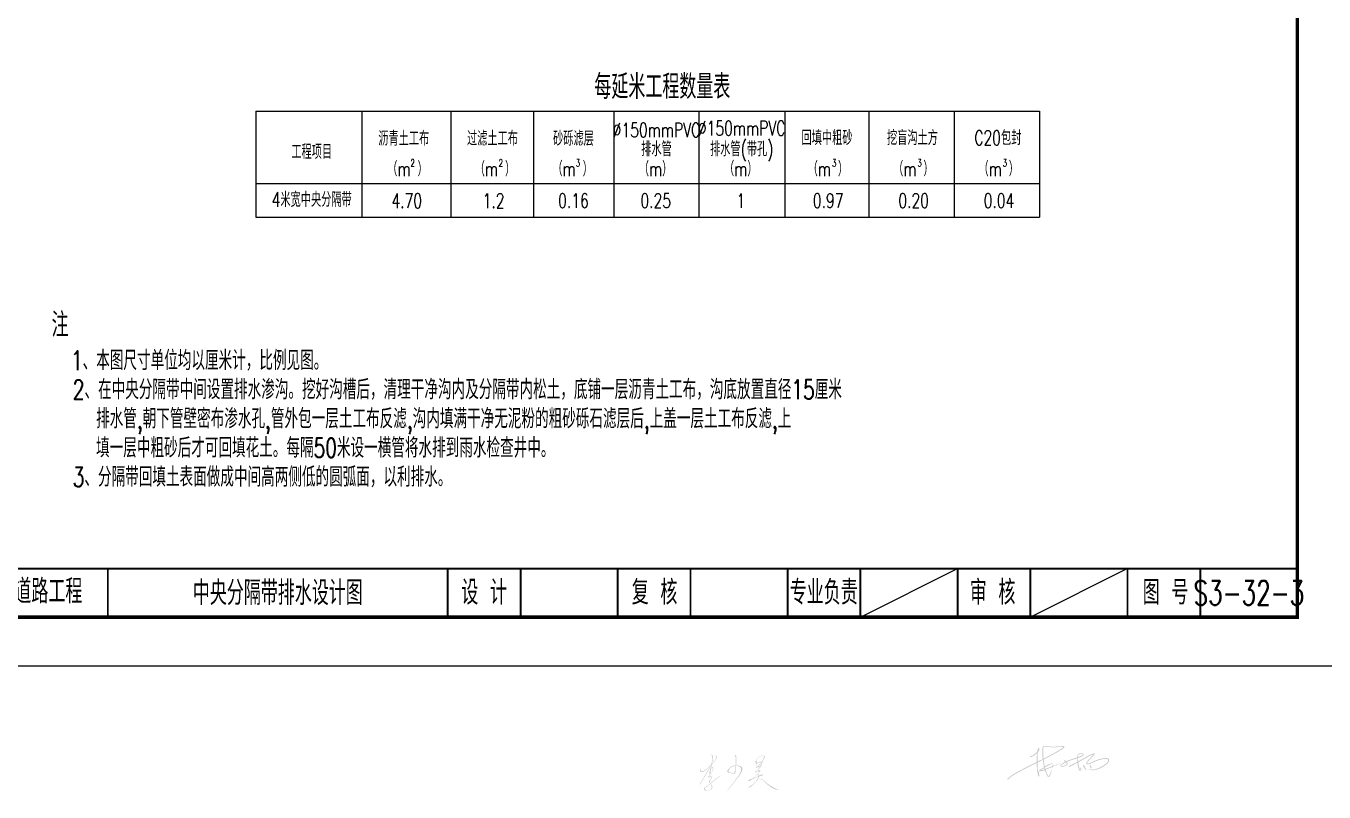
# Model space of a CAD drawing. Extents: x 112 to 952, y -1313 to -990.
# Drawn here: x 259.9 to 527.3, y -1312.8 to -1155.1 of the extents above; entities that cross this region are included whole.
import ezdxf
from ezdxf.enums import TextEntityAlignment as Align

# ---------------------------------------------------------------- set-up
doc = ezdxf.new("R2010")
doc.units = 0
doc.header["$LTSCALE"] = 5
doc.layers.get('0').update_dxf_attribs({"linetype": 'CONTINUOUS'})
for name, color, linetype in [('图框', 7, 'CONTINUOUS'), ('文字', 7, 'CONTINUOUS'), ('电子签名', 7, 'CONTINUOUS'), ('表格', 7, 'CONTINUOUS')]:
    doc.layers.add(name, color=color, linetype=linetype)
doc.styles.get("Standard").update_dxf_attribs({"font": 'simplex1.shx', "width": 0.7, "bigfont": 'hztxt.shx'})

# ---------------------------------------------------------------- blocks, each defined once
blk = doc.blocks.new('series')
at = {"width": 0.75}
for tag, height, p in [('页码', 4, (-35, -19)), ('图名', 5, (-220, -282)), ('图号', 5, (-20, -282))]:
    blk.add_attdef(tag, text='', height=height, dxfattribs=at).set_placement(p, align=Align.MIDDLE_CENTER)

msp = doc.modelspace()

# ---------------------------------------------------------------- hatches: boundary and pattern name
at = {"layer": '电子签名'}
h = msp.add_hatch(color=256, dxfattribs=at)
h.paths.add_polyline_path([(469.41513, -1306.54271), (469.39765, -1306.35064), (469.38189, -1306.27112), (469.3627, -1306.21095), (469.10929, -1306.35064), (468.69859, -1306.5689), (468.30536, -1306.75224), (468.27041, -1306.78716), (468.27586, -1307.22597), (468.28452, -1307.60656), (468.29913, -1307.93808), (468.33958, -1308.36265), (468.37826, -1308.60312), (468.42554, -1308.84358), (468.44703, -1308.86076), (468.43834, -1308.66787), (468.45807, -1308.58772), (468.48569, -1308.5575), (468.53172, -1308.62846), (468.5702, -1308.91698), (468.58643, -1309.0629), (468.60205, -1309.19779), (468.61888, -1309.35474), (468.61888, -1309.51147), (468.61888, -1309.59253), (468.5702, -1309.63037), (468.44037, -1309.58173), (468.38628, -1309.45742), (468.34841, -1309.27908), (468.29432, -1309.04669), (468.224, -1308.72782), (468.17136, -1308.35538), (468.13388, -1307.95014), (468.12035, -1307.59287), (468.105, -1307.13209), (468.105, -1306.91051), (468.105, -1306.84565), (467.61906, -1307.08517), (466.42853, -1307.67991), (465.90937, -1307.94535), (465.36541, -1308.22437), (464.63821, -1308.60553), (464.1962, -1308.85232), (463.88158, -1309.02154), (463.5418, -1309.2204), (462.99839, -1309.59665), (462.64944, -1309.87305), (462.40434, -1310.10432), (462.22732, -1310.24717), (462.14562, -1310.26077), (462.08435, -1310.21316), (462.03669, -1310.14514), (462.13201, -1310.05671), (462.33626, -1309.90026), (462.73114, -1309.55335), (463.20772, -1309.21325), (463.65707, -1308.92076), (464.08104, -1308.68501), (464.67901, -1308.3824), (465.69454, -1307.85055), (466.60762, -1307.4002), (467.26803, -1307.0737), (467.78546, -1306.79482), (468.10184, -1306.64472), (468.11593, -1306.03703), (468.11781, -1305.48076), (468.13277, -1305.1394), (468.1454, -1304.9023), (468.15032, -1304.79415), (468.09192, -1304.86732), (467.90129, -1305.05778), (467.69089, -1305.22259), (467.33479, -1305.43296), (467.10874, -1305.52886), (466.95082, -1305.58765), (466.78451, -1305.60675), (466.71466, -1305.59683), (466.68941, -1305.54072), (466.68941, -1305.48631), (466.72884, -1305.43452), (466.88882, -1305.41247), (467.17015, -1305.30776), (467.47906, -1305.11486), (467.69971, -1304.9385), (467.98656, -1304.70703), (468.16308, -1304.54169), (468.20318, -1304.50193), (468.21824, -1304.38187), (468.2403, -1304.22204), (468.31202, -1303.97955), (468.38373, -1303.85279), (468.42234, -1303.79768), (468.50509, -1303.77563), (468.58231, -1303.8087), (468.64851, -1303.86381), (468.67057, -1303.91341), (468.67057, -1304.05671), (468.62221, -1304.19444), (468.50987, -1304.40081), (468.39476, -1304.60783), (468.32681, -1304.70761), (468.29873, -1305.24827), (468.2785, -1306.34116), (468.2736, -1306.55358), (469.30809, -1306.06803), (469.30114, -1305.9293), (469.27416, -1305.45987), (469.24572, -1304.77611), (469.24572, -1304.38766), (469.25961, -1304.04084), (469.30127, -1303.69401), (469.35681, -1303.51366), (469.41235, -1303.40268), (469.60675, -1303.33332), (469.82892, -1303.32638), (470.01638, -1303.34025), (470.19689, -1303.368), (470.42174, -1303.39049), (470.67672, -1303.4288), (470.90506, -1303.45817), (471.14258, -1303.48054), (471.41821, -1303.49004), (471.82152, -1303.47898), (472.25899, -1303.46576), (472.76096, -1303.42056), (473.2943, -1303.38167), (473.50258, -1303.38167), (473.64838, -1303.38167), (473.7317, -1303.41635), (473.7803, -1303.48571), (473.81501, -1303.57589), (473.7803, -1303.72155), (473.65532, -1303.80479), (473.2457, -1304.08919), (472.64861, -1304.44989), (472.13472, -1304.76743), (471.37699, -1305.17312), (470.62716, -1305.58237), (469.97453, -1305.92226), (469.54408, -1306.14423), (469.59967, -1306.65148), (469.64133, -1306.92894), (469.74025, -1307.48592), (469.76559, -1307.61087), (469.87044, -1307.54629), (470.0579, -1307.42837), (470.34255, -1307.23415), (470.5925, -1307.10236), (470.8355, -1306.99831), (471.09842, -1306.94101), (471.24696, -1306.94101), (471.37579, -1307.00613), (471.41869, -1307.15091), (471.41027, -1307.42702), (471.87692, -1307.29658), (472.33515, -1307.12317), (472.6684, -1307.01912), (472.95306, -1306.94975), (472.98083, -1306.94975), (472.96695, -1306.99137), (472.8628, -1307.03993), (472.61286, -1307.10929), (472.21712, -1307.2619), (471.90469, -1307.39369), (471.53672, -1307.55323), (471.39787, -1307.60178), (471.37464, -1307.61257), (471.34629, -1307.79114), (471.27639, -1307.90464), (471.2327, -1307.86099), (471.2327, -1307.73876), (471.23853, -1307.70161), (470.82517, -1307.87627), (470.43751, -1308.04432), (470.00933, -1308.2102), (469.94548, -1308.25078), (470.00215, -1308.46604), (470.07924, -1308.65545), (470.20158, -1308.97847), (470.25401, -1309.12688), (470.39382, -1309.3626), (470.4812, -1309.53721), (470.53007, -1309.59309), (470.5973, -1309.58817), (470.63979, -1309.51339), (470.75712, -1309.25872), (470.91812, -1308.92609), (470.98802, -1308.71656), (471.05793, -1308.43719), (471.07541, -1308.34115), (471.12332, -1308.28581), (471.14736, -1308.35987), (471.14531, -1308.52449), (471.08415, -1308.83005), (471.03172, -1309.03085), (470.97304, -1309.20162), (470.90894, -1309.35973), (470.84082, -1309.49784), (470.7065, -1309.7066), (470.60354, -1309.7642), (470.43751, -1309.71182), (470.31517, -1309.57213), (470.1841, -1309.31895), (470.06176, -1309.04831), (469.93943, -1308.76894), (469.81654, -1308.50222), (469.77393, -1308.33564), (469.70401, -1308.35133), (469.53981, -1308.41161), (469.29279, -1308.47211), (469.04717, -1308.53144), (468.77723, -1308.56814), (468.5455, -1308.55592), (468.52099, -1308.50954), (468.60246, -1308.38481), (468.8384, -1308.20147), (469.00443, -1308.07924), (469.23162, -1307.95702), (469.45008, -1307.8348), (469.56368, -1307.76495), (469.58855, -1307.72801), (469.53286, -1307.32039), (469.49377, -1307.07526), (469.45882, -1306.83954)])
h.paths.add_polyline_path([(469.50398, -1305.92763), (469.48083, -1305.64979), (469.45521, -1305.30344), (469.44423, -1304.90597), (469.42794, -1304.37221), (469.44087, -1304.03659), (469.46932, -1303.77221), (469.49775, -1303.6328), (469.51325, -1303.56051), (469.57527, -1303.5192), (469.66054, -1303.4908), (469.79491, -1303.46757), (470.0068, -1303.48564), (470.24971, -1303.50629), (470.4616, -1303.52953), (470.81561, -1303.576), (471.15489, -1303.61196), (471.49599, -1303.62745), (472.10285, -1303.60684), (472.43958, -1303.58921), (472.82291, -1303.56563), (473.22174, -1303.54048), (473.50751, -1303.53695), (473.56178, -1303.55244), (473.59279, -1303.586), (473.48167, -1303.68927), (473.10421, -1303.94297), (472.64425, -1304.23212), (472.08459, -1304.57603), (471.33825, -1304.99514), (470.5401, -1305.42438), (470.06895, -1305.68269), (469.66067, -1305.87373), (469.53664, -1305.93828)], flags=16)
h.paths.add_polyline_path([(470.47711, -1307.37984), (470.72878, -1307.22067), (470.9435, -1307.13071), (471.08896, -1307.07996), (471.17208, -1307.04997), (471.28291, -1307.08919), (471.31061, -1307.18146), (471.32216, -1307.2645), (471.29214, -1307.48826), (471.25982, -1307.51825), (471.02662, -1307.61052), (470.60179, -1307.79506), (470.30163, -1307.91501), (469.95992, -1308.0488), (469.88358, -1308.07168), (469.8601, -1307.97784), (469.83062, -1307.82735), (469.82832, -1307.79967), (469.82832, -1307.78352), (470.08922, -1307.62897), (470.27393, -1307.50902)], flags=16)
h.paths.add_polyline_path([(469.6358, -1307.90712), (469.65464, -1307.92594), (469.67818, -1308.0318), (469.70408, -1308.15177), (469.49453, -1308.22234), (469.16961, -1308.30702), (469.01186, -1308.3376), (468.92709, -1308.34701), (468.97183, -1308.30467), (469.04953, -1308.24351), (469.22847, -1308.14236), (469.46392, -1308.00827)], flags=16)
h.paths.add_polyline_path([(474.56752, -1306.52782), (474.98041, -1306.365), (475.44901, -1306.20443), (475.86422, -1306.07514), (476.24341, -1305.95048), (476.44214, -1305.88318), (476.45042, -1306.26875), (476.45824, -1306.53005), (476.45819, -1306.58537), (476.43907, -1306.61909), (475.82694, -1306.93304), (475.33283, -1307.18599), (475.12048, -1307.29615), (474.8918, -1307.41038), (474.72438, -1307.4675), (474.71213, -1307.54502), (474.74888, -1307.63069), (474.81013, -1307.67149), (474.98981, -1307.61029), (475.73506, -1307.20296), (476.15183, -1306.97981), (476.42821, -1306.839), (476.48316, -1306.83449), (476.51977, -1307.20018), (476.56987, -1307.46986), (476.63553, -1307.79488), (476.73762, -1308.10903), (476.82338, -1308.30894), (476.93772, -1308.45173), (477.04389, -1308.48437), (477.11331, -1308.45581), (477.1909, -1308.36605), (477.23582, -1308.2355), (477.25623, -1308.12126), (477.25623, -1307.94991), (477.25623, -1307.81936), (477.2399, -1307.76632), (477.22356, -1307.71328), (477.18681, -1307.7296), (477.1664, -1307.75408), (477.13781, -1307.8316), (477.11137, -1307.93741), (477.08391, -1308.08304), (477.0669, -1308.22116), (477.05583, -1308.26448), (477.0398, -1308.25998), (476.99489, -1308.1947), (476.92955, -1308.03967), (476.87183, -1307.87814), (476.79951, -1307.58367), (476.71982, -1307.17218), (476.6845, -1306.76511), (476.73063, -1306.69561), (477.12441, -1306.45748), (478.15043, -1305.87637), (479.24831, -1305.26249), (479.69478, -1305.09143), (479.79511, -1305.05992), (479.55868, -1305.3064), (479.29142, -1305.60936), (478.95235, -1305.96971), (478.67981, -1306.26662), (478.55646, -1306.43094), (478.41034, -1306.64093), (478.34209, -1306.73943), (478.32945, -1306.81267), (478.31681, -1306.87328), (478.31681, -1306.93895), (478.32187, -1306.98693), (478.34967, -1307.02987), (478.37748, -1307.0728), (478.44321, -1307.09553), (478.52567, -1307.1101), (478.62242, -1307.11208), (478.75734, -1307.10221), (478.91219, -1307.07998), (479.01331, -1307.0552), (479.11815, -1307.01724), (479.41245, -1306.89598), (479.76635, -1306.7394), (480.01914, -1306.62322), (480.28962, -1306.49694), (480.65192, -1306.3579), (481.0311, -1306.21899), (481.20805, -1306.17858), (481.59828, -1306.08743), (481.79799, -1306.05712), (482.15426, -1306.02547), (482.44313, -1306.03165), (482.66185, -1306.07288), (482.76388, -1306.12165), (482.81056, -1306.18958), (482.80751, -1306.30213), (482.78417, -1306.42684), (482.71814, -1306.55466), (482.58136, -1306.74531), (482.39683, -1306.93473), (482.12129, -1307.14183), (481.89125, -1307.31104), (481.58, -1307.52144), (481.25896, -1307.6957), (480.88605, -1307.87911), (480.41292, -1308.05284), (480.09837, -1308.14505), (479.88723, -1308.18212), (479.65017, -1308.20913), (479.38482, -1308.20802), (479.15935, -1308.17808), (478.92481, -1308.11748), (478.82371, -1308.08516), (478.77519, -1308.09728), (478.80883, -1308.14025), (478.89178, -1308.1929), (479.09869, -1308.271), (479.34132, -1308.32756), (479.53447, -1308.33548), (479.81987, -1308.33875), (480.13017, -1308.29281), (480.56254, -1308.18212), (480.87796, -1308.07708), (481.27829, -1307.90335), (481.76425, -1307.64389), (482.08371, -1307.43381), (482.41984, -1307.17496), (482.61282, -1307.00018), (482.83609, -1306.74633), (482.97904, -1306.47908), (483.00968, -1306.22716), (482.99179, -1306.08934), (482.93304, -1306.00512), (482.82064, -1305.92727), (482.58942, -1305.86069), (482.28219, -1305.84818), (481.77929, -1305.88003), (481.242, -1305.99035), (480.86593, -1306.08327), (480.40898, -1306.26104), (480.11378, -1306.38628), (479.82667, -1306.52364), (479.57191, -1306.63272), (479.29262, -1306.75214), (478.9864, -1306.88239), (478.83632, -1306.92329), (478.69837, -1306.94449), (478.59332, -1306.94785), (478.48818, -1306.93169), (478.47451, -1306.89505), (478.49788, -1306.78217), (478.62274, -1306.61585), (478.81701, -1306.3825), (479.15971, -1306.00521), (479.51548, -1305.64211), (479.77832, -1305.36334), (480.00073, -1305.08457), (480.00478, -1304.89873), (479.98456, -1304.86237), (479.77832, -1304.88257), (479.39753, -1305.02005), (479.0619, -1305.17761), (478.55174, -1305.44457), (478.17163, -1305.65061), (477.68263, -1305.92608), (477.22688, -1306.17041), (476.89325, -1306.36158), (476.64885, -1306.49322), (476.6301, -1306.26418), (476.62015, -1305.99392), (476.61909, -1305.90393), (476.62275, -1305.81277), (476.82327, -1305.73704), (477.15583, -1305.60264), (477.44718, -1305.46422), (477.66555, -1305.32686), (477.76122, -1305.2487), (477.7909, -1305.14506), (477.75855, -1305.01981), (477.6979, -1304.95113), (477.54019, -1304.87841), (477.39057, -1304.85417), (477.13985, -1304.82993), (476.93362, -1304.84609), (476.77995, -1304.90265), (476.67287, -1304.9868), (476.53742, -1305.18611), (476.47667, -1305.3107), (476.44432, -1305.46422), (476.44432, -1305.61371), (476.44432, -1305.67835), (476.20054, -1305.76353), (476.01048, -1305.82817), (475.85277, -1305.88069), (475.58559, -1305.96737), (475.23811, -1306.0827), (474.94161, -1306.18053), (474.64262, -1306.29273), (474.42401, -1306.38658), (474.24203, -1306.46738), (474.18946, -1306.49566), (474.04081, -1306.36315), (473.91449, -1306.2775), (473.79722, -1306.24517), (473.70017, -1306.25326), (473.67995, -1306.28558), (473.67995, -1306.32194), (473.69619, -1306.35323), (473.7917, -1306.44026), (473.89257, -1306.51431), (473.96597, -1306.58255), (473.66079, -1306.76877), (473.21508, -1307.07373), (473.02951, -1307.24265), (472.95116, -1307.358), (472.95941, -1307.44452), (473.01714, -1307.53516), (473.14085, -1307.5846), (473.31817, -1307.61756), (473.53483, -1307.60657), (473.7966, -1307.56797), (474.06869, -1307.45276), (474.25013, -1307.31268), (474.37384, -1307.20557), (474.45631, -1307.07373), (474.46869, -1306.92953), (474.43157, -1306.76885), (474.39033, -1306.71529), (474.3491, -1306.66173), (474.32848, -1306.63702)])
h.paths.add_polyline_path([(474.1585, -1306.74636), (474.19177, -1306.76682), (474.25436, -1306.83321), (474.27623, -1306.96626), (474.24551, -1307.0711), (474.16362, -1307.18105), (473.9384, -1307.32424), (473.74798, -1307.42101), (473.5417, -1307.4572), (473.37535, -1307.46487), (473.23459, -1307.46231), (473.15269, -1307.43163), (473.13989, -1307.37282), (473.16548, -1307.31401), (473.26274, -1307.23474), (473.39326, -1307.13502), (473.63128, -1306.98672), (473.81043, -1306.88955), (474.07225, -1306.75959)], flags=16)
h.paths.add_polyline_path([(476.61342, -1305.61657), (476.61117, -1305.58185), (476.61946, -1305.40528), (476.67654, -1305.25059), (476.72455, -1305.14886), (476.76215, -1305.0934), (476.85526, -1305.03437), (476.89107, -1305.01111), (477.03245, -1304.97818), (477.15929, -1304.96957), (477.30649, -1304.97712), (477.42646, -1304.98964), (477.51957, -1305.01827), (477.57507, -1305.08088), (477.59835, -1305.13097), (477.5697, -1305.17569), (477.50524, -1305.224), (477.3861, -1305.29093), (477.1704, -1305.385), (477.00746, -1305.45656), (476.82482, -1305.53885)], flags=16)
h.paths.add_polyline_path([(478.15402, -1307.91889), (478.02544, -1307.73436), (477.94594, -1307.61056), (477.88282, -1307.49611), (477.92724, -1307.53115), (478.00907, -1307.58253), (478.08623, -1307.63391), (478.11152, -1307.61553), (478.10941, -1307.59377), (478.08846, -1307.56564), (478.00429, -1307.49557), (477.857, -1307.35542), (477.77517, -1307.31338), (477.68633, -1307.32272), (477.64659, -1307.36476), (477.64191, -1307.43717), (477.68633, -1307.54696), (477.75881, -1307.69645), (477.89441, -1307.87631), (478.02533, -1308.07018), (478.15402, -1308.25058), (478.20312, -1308.26459), (478.28962, -1308.25992), (478.3434, -1308.24124), (478.37145, -1308.21321), (478.36678, -1308.13145), (478.31067, -1308.10576), (478.28729, -1308.11276), (478.24287, -1308.05437)], flags=17)
h.paths.add_polyline_path([(479.3135, -1307.62324), (479.28599, -1307.56597), (479.21973, -1307.40819), (479.14843, -1307.2682), (479.09112, -1307.21323), (479.02234, -1307.21781), (478.97878, -1307.243), (478.97648, -1307.3163), (478.99253, -1307.38502), (479.05214, -1307.5339), (479.10487, -1307.68508), (479.14155, -1307.78816), (479.19199, -1307.86832), (479.26307, -1307.9233), (479.32955, -1307.9462), (479.40062, -1307.9462), (479.41209, -1307.90039), (479.38228, -1307.82939), (479.34151, -1307.69667)], flags=17)
h = msp.add_hatch(color=256, dxfattribs=at)
h.paths.add_polyline_path([(398.91352, -1311.03512), (398.86141, -1311.04516), (398.89543, -1310.97851), (399.01618, -1310.83312), (399.04954, -1310.77562), (399.1585, -1310.61302), (399.28287, -1310.40408), (399.89198, -1309.42827), (400.26265, -1308.80022), (400.47054, -1308.42788), (400.60578, -1308.18614), (400.76107, -1307.84386), (400.88299, -1307.49054), (400.93104, -1307.35129), (401.03113, -1307.28613), (400.99586, -1307.46587), (400.92949, -1307.76321), (400.85995, -1308.01645), (400.80184, -1308.2614), (400.71909, -1308.62188), (400.68025, -1308.9841), (400.70143, -1309.1492), (400.80813, -1309.22187), (400.90839, -1309.04529), (400.92359, -1308.70738), (400.94168, -1308.49616), (400.966, -1308.34446), (400.98949, -1308.21061), (401.04194, -1308.08709), (401.13578, -1307.94533), (401.24696, -1307.86506), (401.34584, -1307.85822), (401.4007, -1307.92588), (401.39135, -1308.07067), (401.31016, -1308.34856), (401.12834, -1308.80822), (400.89416, -1309.1992), (400.65127, -1309.45722), (400.41202, -1309.66901), (400.39459, -1309.7733), (400.45746, -1309.8337), (400.54515, -1309.83005), (400.66816, -1309.79597), (400.82162, -1309.73269), (400.90054, -1309.72622), (400.95092, -1309.73649), (401.00037, -1309.76556), (401.03755, -1309.80801), (401.04733, -1309.86128), (401.03462, -1309.92958), (401.00476, -1309.99659), (400.95618, -1310.08154), (400.70301, -1310.4321), (400.64569, -1310.53901), (400.62468, -1310.63256), (400.63996, -1310.7452), (400.68596, -1310.82983), (400.75857, -1310.92529), (400.8776, -1311.03166), (400.88219, -1311.05775), (400.73651, -1311.18385), (400.47803, -1311.40375), (400.21483, -1311.58314), (400.01018, -1311.72262), (399.84612, -1311.81501), (399.73934, -1311.88144), (399.66225, -1311.96315), (399.61949, -1312.03259), (399.59234, -1312.10493), (399.59298, -1312.16836), (399.59817, -1312.2113), (399.60632, -1312.26238), (399.61891, -1312.3068), (399.63743, -1312.35196), (399.6604, -1312.3875), (399.70239, -1312.42912), (399.74423, -1312.45742), (399.79025, -1312.48553), (399.84094, -1312.50499), (399.89077, -1312.52317), (399.93167, -1312.53637), (399.97907, -1312.55454), (400.02046, -1312.56735), (400.07059, -1312.57958), (400.11489, -1312.58657), (400.16677, -1312.59065), (400.21748, -1312.5924), (400.28292, -1312.59298), (400.3587, -1312.5924), (400.41582, -1312.59123), (400.4572, -1312.58832), (400.52209, -1312.58133), (400.57659, -1312.56308), (400.61984, -1312.5489), (400.6594, -1312.53113), (400.69288, -1312.51318), (400.74664, -1312.48418), (400.82125, -1312.44114), (400.93018, -1312.38605), (401.01011, -1312.33148), (401.08647, -1312.27496), (401.15882, -1312.2214), (401.21439, -1312.16653), (401.25502, -1312.10499), (401.29081, -1312.03919), (401.30364, -1311.97144), (401.30962, -1311.89088), (401.30791, -1311.7985), (401.29415, -1311.70435), (401.273, -1311.61587), (401.23985, -1311.50326), (401.20548, -1311.41874), (401.17773, -1311.34479), (401.1394, -1311.26555), (401.08762, -1311.17086), (401.05061, -1311.10747), (401.0255, -1311.05729), (401.01228, -1311.04012), (401.10216, -1310.95692), (401.22375, -1310.86051), (401.37706, -1310.74562), (401.53611, -1310.60795), (401.65109, -1310.50758), (401.78062, -1310.3874), (402.02816, -1310.19544), (402.33321, -1309.96979), (402.74937, -1309.68892), (402.93263, -1309.56042), (403.08546, -1309.45262), (403.33718, -1309.28494), (402.91703, -1309.4943), (402.83895, -1309.54238), (402.68208, -1309.62889), (402.47904, -1309.75258), (402.22398, -1309.91828), (401.99719, -1310.088), (401.74457, -1310.28005), (401.48331, -1310.51285), (401.25945, -1310.70309), (401.05375, -1310.89605), (400.96065, -1310.99073), (400.88085, -1310.89937), (400.84428, -1310.83624), (400.79939, -1310.73989), (400.78651, -1310.65623), (400.80541, -1310.56193), (400.83596, -1310.4741), (400.91591, -1310.34252), (400.99904, -1310.20298), (401.05889, -1310.09999), (401.12221, -1309.97817), (401.16045, -1309.8868), (401.18943, -1309.8228), (401.19276, -1309.75871), (401.1824, -1309.70133), (401.15557, -1309.65326), (401.11226, -1309.6357), (401.07069, -1309.63013), (400.97915, -1309.62411), (400.92989, -1309.61591), (400.88474, -1309.61427), (400.85355, -1309.61755), (400.81168, -1309.62247), (400.75996, -1309.63396), (400.69593, -1309.65447), (400.64175, -1309.67825), (400.60781, -1309.67986), (400.59468, -1309.67166), (400.60124, -1309.65033), (400.66938, -1309.58553), (400.78698, -1309.45888), (400.88458, -1309.33328), (400.93284, -1309.25989), (401.00481, -1309.13211), (401.06649, -1309.01355), (401.36108, -1308.41476), (401.43513, -1308.25921), (401.48903, -1308.11058), (401.51344, -1307.9874), (401.51344, -1307.91508), (401.51249, -1307.86427), (401.5051, -1307.80106), (401.47278, -1307.75405), (401.44262, -1307.72971), (401.40836, -1307.71464), (401.37069, -1307.71232), (401.3208, -1307.7158), (401.2802, -1307.72391), (401.24204, -1307.73748), (401.19489, -1307.76501), (401.14913, -1307.80489), (401.1173, -1307.84001), (401.0808, -1307.88979), (401.05143, -1307.93622), (401.02497, -1307.98822), (401.05957, -1307.77116), (401.08979, -1307.61481), (401.14145, -1307.40058), (401.20049, -1307.22728), (401.2801, -1307.05602), (401.41897, -1306.88318), (401.57646, -1306.69412), (401.91915, -1306.25769), (402.05664, -1306.06328), (402.14505, -1305.90676), (402.18427, -1305.7792), (402.20249, -1305.65663), (402.20249, -1305.56402), (402.18564, -1305.46159), (402.13369, -1305.36477), (402.04381, -1305.30444), (401.92973, -1305.26131), (401.84153, -1305.23798), (401.81299, -1305.23798), (401.88044, -1305.28464), (401.98421, -1305.38314), (402.0309, -1305.44276), (402.05425, -1305.50238), (402.06722, -1305.55682), (402.0776, -1305.62421), (402.07241, -1305.68384), (402.07241, -1305.75642), (402.05425, -1305.84196), (402.0309, -1305.90676), (401.99564, -1305.97046), (401.95104, -1306.04934), (401.89605, -1306.1276), (401.83893, -1306.20746), (401.7142, -1306.36889), (401.63637, -1306.47776), (401.24724, -1306.95213), (401.26281, -1306.75253), (401.36658, -1306.30408), (401.39604, -1306.06745), (401.41542, -1305.88334), (401.42525, -1305.70444), (401.42541, -1305.56257), (401.40646, -1305.44352), (401.36991, -1305.3583), (401.32445, -1305.28826), (401.27059, -1305.23445), (401.19669, -1305.18255), (401.13203, -1305.15976), (401.08776, -1305.14963), (401.0435, -1305.14697), (400.99403, -1305.15192), (400.97054, -1305.17298), (400.99857, -1305.19681), (401.03564, -1305.21866), (401.09676, -1305.24326), (401.14485, -1305.2746), (401.17707, -1305.31), (401.19628, -1305.34328), (401.21037, -1305.37144), (401.23087, -1305.406), (401.2488, -1305.44184), (401.26802, -1305.4764), (401.28317, -1305.51771), (401.29168, -1305.56152), (401.29876, -1305.60952), (401.30133, -1305.6876), (401.27179, -1306.08588), (401.24118, -1306.33591), (401.17571, -1306.67968), (401.16142, -1306.76942), (401.15032, -1306.85469), (401.13629, -1306.93221), (401.11293, -1306.99687), (401.0823, -1307.06589), (401.03662, -1307.13634), (400.99001, -1307.20357), (400.93981, -1307.25803), (400.88961, -1307.26376), (400.76755, -1307.44904), (400.68149, -1307.53072), (400.54247, -1307.67769), (400.36729, -1307.84244), (400.16891, -1308.00977), (399.9463, -1308.19326), (399.76125, -1308.31961), (399.66335, -1308.37367), (399.60851, -1308.39968), (399.54413, -1308.43958), (399.48594, -1308.46538), (399.41782, -1308.49332), (399.37506, -1308.51214), (399.32098, -1308.53309), (399.24952, -1308.55948), (399.18671, -1308.56619), (399.13328, -1308.56365), (399.07603, -1308.55602), (399.01832, -1308.52667), (398.98186, -1308.50643), (398.94526, -1308.46888), (398.92355, -1308.43606), (398.91341, -1308.39628), (398.90852, -1308.35643), (398.90597, -1308.30992), (398.90593, -1308.26618), (398.90699, -1308.23086), (398.90938, -1308.19501), (398.91193, -1308.16578), (398.9185, -1308.13149), (398.92974, -1308.10222), (398.95772, -1308.07298), (398.98189, -1308.05392), (398.97935, -1308.03612), (398.96154, -1308.02341), (398.93864, -1308.02214), (398.86988, -1308.08004), (398.78521, -1308.19239), (398.73907, -1308.37991), (398.74262, -1308.51419), (398.8191, -1308.62721), (398.95067, -1308.69209), (399.10958, -1308.72623), (399.24627, -1308.71941), (399.42074, -1308.65949), (399.66559, -1308.51883), (399.94079, -1308.33586), (400.29092, -1308.03544), (400.77276, -1307.55237), (400.71121, -1307.71037), (400.55199, -1308.03416), (400.32377, -1308.46195), (400.01847, -1308.98794), (399.77354, -1309.40597), (399.47859, -1309.88296), (399.08041, -1310.54719), (398.81996, -1310.9779), (398.71034, -1311.17424), (398.70243, -1311.22888), (398.74699, -1311.25792), (398.84731, -1311.19778), (398.96251, -1311.06193), (399.06864, -1310.95588), (398.97495, -1310.98729), (398.93568, -1311.01531)])
h.paths.add_polyline_path([(410.64506, -1308.17957), (410.82837, -1307.97174), (410.98462, -1307.79016), (411.09095, -1307.64367), (411.08968, -1307.5955), (411.04178, -1307.5867), (410.95881, -1307.61596), (410.84344, -1307.65917), (410.72966, -1307.70755), (410.63115, -1307.75925), (410.45279, -1307.83504), (410.33836, -1307.8414), (410.28706, -1307.79409), (410.28862, -1307.71742), (410.36285, -1307.64325), (410.4344, -1307.60372), (410.52026, -1307.56082), (410.60339, -1307.51882), (410.73024, -1307.42228), (410.84441, -1307.31719), (411.08862, -1307.07035), (411.20527, -1306.94269), (411.25804, -1306.87409), (411.30738, -1306.81005), (411.32156, -1306.76632), (411.31351, -1306.72746), (411.29085, -1306.70388), (411.25031, -1306.68848), (411.1665, -1306.68741), (411.10806, -1306.69292), (411.04418, -1306.71096), (410.9678, -1306.7401), (410.88031, -1306.78034), (410.80532, -1306.81086), (410.70117, -1306.86082), (410.61091, -1306.91216), (410.57341, -1306.93714), (410.55123, -1306.94817), (410.53184, -1306.95747), (410.51021, -1306.96597), (410.49659, -1306.97196), (410.47621, -1306.97322), (410.44607, -1306.95732), (410.42343, -1306.99542), (410.40932, -1307.05897), (410.40932, -1307.13094), (410.40278, -1307.29557), (410.39755, -1307.36699), (410.37314, -1307.37744), (410.347, -1307.36699), (410.33867, -1307.33846), (410.32359, -1307.08265), (410.31961, -1307.00113), (410.30415, -1306.92506), (410.29002, -1306.89099), (410.27472, -1306.85872), (410.24514, -1306.8188), (410.14028, -1306.70637), (410.00623, -1306.55743), (410.00598, -1306.48789), (410.03718, -1306.45698), (410.05622, -1306.44033), (410.08559, -1306.42764), (410.12447, -1306.42764), (410.14431, -1306.44112), (410.15939, -1306.47681), (410.18479, -1306.5228), (410.21098, -1306.568), (410.24351, -1306.60686), (410.27684, -1306.66157), (410.30145, -1306.71787), (410.31176, -1306.75118), (410.31794, -1306.65323), (410.31813, -1306.48747), (410.31813, -1306.38184), (410.33416, -1306.21015), (410.34858, -1306.14934), (410.371, -1306.08212), (410.41432, -1305.99213), (410.43674, -1305.96332), (410.46237, -1305.93291), (410.4976, -1305.8881), (410.53284, -1305.85289), (410.57768, -1305.80969), (410.61772, -1305.76968), (410.63854, -1305.74887), (410.68339, -1305.71206), (410.72183, -1305.67846), (410.80543, -1305.61716), (410.86469, -1305.58675), (411.2637, -1305.4326), (411.44782, -1305.36361), (411.60317, -1305.32336), (411.69523, -1305.30611), (411.83332, -1305.29461), (411.9613, -1305.31209), (412.04552, -1305.35179), (412.11229, -1305.40005), (412.15207, -1305.44122), (412.15349, -1305.48806), (412.13502, -1305.54342), (412.08406, -1305.64032), (412.05012, -1305.71314), (411.99852, -1305.82173), (411.95543, -1305.90626), (411.92032, -1305.98281), (411.8884, -1306.04979), (411.80771, -1306.2182), (411.7302, -1306.38127), (411.66492, -1306.52804), (411.62004, -1306.66665), (411.567, -1306.83379), (411.51396, -1306.98463), (411.46337, -1307.1383), (411.42323, -1307.23283), (411.4089, -1307.30445), (411.39456, -1307.39612), (411.38823, -1307.45961), (411.30896, -1307.4681), (411.2495, -1307.46668), (411.27772, -1307.50267), (411.28543, -1307.53981), (411.2693, -1307.59798), (411.24055, -1307.64844), (411.18619, -1307.72), (411.0953, -1307.82824), (411.03861, -1307.90067), (410.99911, -1307.95112), (410.95298, -1307.99944), (410.91124, -1308.03436), (410.86041, -1308.07951), (410.80929, -1308.12783), (410.7485, -1308.18444), (410.71257, -1308.21757), (410.65676, -1308.27036), (410.55699, -1308.3596), (410.46437, -1308.45068), (410.32019, -1308.58625), (410.28905, -1308.62491), (410.31395, -1308.63849), (410.37139, -1308.62209), (410.4425, -1308.59203), (410.52456, -1308.55376), (410.60388, -1308.50183), (410.68609, -1308.45168), (410.77028, -1308.40516), (410.86064, -1308.36412), (410.94894, -1308.3354), (411.02375, -1308.32234), (411.09357, -1308.33055), (411.15301, -1308.39588), (411.16743, -1308.48009), (411.12644, -1308.55335), (410.9921, -1308.71282), (410.87467, -1308.82434), (410.768, -1308.90087), (410.70766, -1309.04361), (410.47042, -1309.23856), (410.54438, -1309.22605), (410.61986, -1309.22224), (410.70221, -1309.22224), (410.77235, -1309.23672), (410.83715, -1309.30999), (410.86155, -1309.38389), (410.86402, -1309.4574), (410.93786, -1309.41129), (411.08725, -1309.3561), (411.31737, -1309.28246), (411.4744, -1309.24435), (411.60837, -1309.21925), (411.7256, -1309.21576), (411.77779, -1309.26046), (411.72995, -1309.29799), (411.74411, -1309.3885), (411.40724, -1309.45996), (410.85513, -1309.64072), (410.82556, -1309.87834), (410.78652, -1310.01395), (410.74747, -1310.107), (410.69821, -1310.20838), (410.59873, -1310.359), (410.44162, -1310.5666), (410.31676, -1310.70034), (410.14988, -1310.88794), (410.0282, -1311.01995), (409.89079, -1311.14864), (409.74943, -1311.28045), (409.61152, -1311.41418), (409.47189, -1311.54448), (409.37114, -1311.62642), (409.28445, -1311.70193), (409.15535, -1311.78172), (408.95846, -1311.85741), (408.69524, -1311.91692), (408.92471, -1311.71392), (409.10385, -1311.60823), (409.18644, -1311.56625), (409.27633, -1311.51425), (409.38308, -1311.43906), (409.49547, -1311.34532), (409.61348, -1311.25228), (409.76966, -1311.11294), (409.90353, -1310.99032), (410.02066, -1310.88442), (410.13222, -1310.76738), (410.26958, -1310.59693), (410.4929, -1310.29609), (410.61849, -1310.0939), (410.65865, -1309.99144), (410.68698, -1309.86656), (410.69524, -1309.70346), (410.63323, -1309.72768), (410.54253, -1309.76544), (410.42042, -1309.79985), (410.30811, -1309.83588), (410.16141, -1309.89444), (410.01829, -1309.95444), (409.85736, -1310.0342), (409.71003, -1310.11261), (409.5207, -1310.21566), (409.38357, -1310.28233), (409.22605, -1310.37121), (408.99811, -1310.5212), (408.82947, -1310.61379), (408.70154, -1310.57473), (408.68138, -1310.49245), (408.74012, -1310.40658), (408.96109, -1310.27588), (409.19244, -1310.14419), (409.28676, -1310.1027), (410.09169, -1309.50476), (410.61855, -1309.0418), (410.65933, -1308.98358), (410.6807, -1308.9273), (410.70252, -1308.84969), (410.75456, -1308.79632), (410.79573, -1308.75298), (410.83775, -1308.70493), (410.92492, -1308.59129), (410.94976, -1308.56476), (410.96689, -1308.53737), (410.99516, -1308.49971), (410.99344, -1308.48088), (410.98316, -1308.46633), (410.96346, -1308.46119), (410.93263, -1308.46119), (410.8898, -1308.4689), (410.86358, -1308.47974), (410.81848, -1308.50289), (410.7437, -1308.54282), (410.69048, -1308.57597), (410.61856, -1308.61007), (410.5503, -1308.64418), (410.4735, -1308.68559), (410.37998, -1308.72572), (410.3228, -1308.74477), (410.28391, -1308.75086), (410.23207, -1308.75162), (410.18632, -1308.7501), (410.13677, -1308.74248), (410.10856, -1308.72496), (410.0954, -1308.68625), (410.11552, -1308.64723), (410.17924, -1308.60551)])
h.paths.add_polyline_path([(411.05243, -1307.24528), (410.97271, -1307.30932), (410.85704, -1307.41084), (410.81014, -1307.45145), (410.74449, -1307.49519), (410.69135, -1307.53423), (410.63038, -1307.57797), (410.56161, -1307.62326), (410.50893, -1307.65948), (410.51023, -1307.68343), (410.53271, -1307.69467), (410.63232, -1307.62966), (410.69047, -1307.59503), (410.75464, -1307.56199), (410.83828, -1307.51237), (410.93832, -1307.478), (411.01273, -1307.45275), (411.06753, -1307.43964), (411.12156, -1307.43656), (411.1725, -1307.4381), (411.19875, -1307.44041), (411.20029, -1307.4273), (411.17714, -1307.40571), (411.13623, -1307.3872), (411.12311, -1307.36097), (411.10612, -1307.33012), (411.07911, -1307.27768)], flags=16)
h.paths.add_polyline_path([(410.43233, -1306.86338), (410.40751, -1306.24007), (410.41207, -1306.16404), (410.45627, -1306.05205), (410.51813, -1305.96776), (410.57577, -1305.89471), (410.66305, -1305.79601), (410.72116, -1305.74555), (410.7938, -1305.69486), (410.85706, -1305.66677), (410.95828, -1305.62884), (411.22284, -1305.52318), (411.38452, -1305.45997), (411.52932, -1305.40659), (411.62914, -1305.37709), (411.71654, -1305.36283), (411.80511, -1305.36142), (411.85994, -1305.36564), (411.92039, -1305.37547), (411.95554, -1305.3839), (411.97832, -1305.40341), (411.99196, -1305.43427), (411.99609, -1305.45925), (411.99457, -1305.49519), (411.97107, -1305.57049), (411.95081, -1305.61017), (411.8977, -1305.70157), (411.84379, -1305.79848), (411.7935, -1305.91541), (411.72704, -1306.06117), (411.63943, -1306.2657), (411.57298, -1306.44709), (411.54898, -1306.56176), (411.50353, -1306.75354), (411.40253, -1307.05968), (411.29899, -1307.2994), (411.23042, -1307.32144), (411.11211, -1307.20099), (411.251, -1307.03949), (411.39242, -1306.88808), (411.46061, -1306.80229), (411.49052, -1306.73081), (411.49052, -1306.68969), (411.48554, -1306.66601), (411.46932, -1306.64732), (411.4394, -1306.61866), (411.39679, -1306.58968), (411.34317, -1306.57348), (411.2883, -1306.56725), (411.23967, -1306.56974), (411.15861, -1306.57348), (411.11871, -1306.57846), (411.05761, -1306.59217), (410.98777, -1306.61335), (410.91309, -1306.64947), (410.82284, -1306.68887), (410.72908, -1306.7309), (410.67285, -1306.76429), (410.63605, -1306.7853), (410.5861, -1306.80894), (410.53791, -1306.83258), (410.49059, -1306.8536), (410.45466, -1306.86586), (410.43949, -1306.86861)], flags=16)
h.paths.add_polyline_path([(411.08487, -1310.20981), (411.41157, -1310.27119), (411.6761, -1310.385), (411.95198, -1310.59739), (412.31941, -1310.97633), (412.73253, -1311.35958), (413.3089, -1311.81322), (413.84222, -1312.10361), (414.2381, -1312.26864), (414.67934, -1312.41144), (415.05622, -1312.43006), (414.72305, -1312.29865), (414.36638, -1312.13725), (414.03111, -1311.95848), (413.73585, -1311.79692), (413.35622, -1311.56744), (412.8214, -1311.21301), (412.69251, -1311.12637), (412.48161, -1310.92733), (412.11567, -1310.61755), (412.00085, -1310.50749), (411.83681, -1310.39042), (411.61374, -1310.26428), (411.45742, -1310.19805), (411.33977, -1310.17435), (411.23743, -1310.15907), (411.15449, -1310.15419), (411.07795, -1310.15442), (411.0593, -1310.18447)])
h.paths.add_polyline_path([(410.39728, -1309.29759), (409.13137, -1310.27541), (409.45701, -1310.1038), (409.81817, -1309.91588), (410.04043, -1309.82619), (410.1772, -1309.77494), (410.32893, -1309.72582), (410.47426, -1309.67884), (410.56188, -1309.64895), (410.62599, -1309.62119), (410.66287, -1309.59796), (410.68714, -1309.56316), (410.70297, -1309.51782), (410.70403, -1309.47224), (410.69981, -1309.43323), (410.68715, -1309.39738), (410.67343, -1309.36785), (410.6386, -1309.34993), (410.59323, -1309.34676), (410.54257, -1309.34149), (410.50036, -1309.34149), (410.46132, -1309.34254), (410.41805, -1309.34149), (410.39273, -1309.33833)], flags=16)
h.paths.add_polyline_path([(406.08065, -1307.40065), (406.04503, -1307.69226), (406.00271, -1308.08526), (405.96081, -1308.36437), (405.9012, -1308.61869), (405.87467, -1308.74745), (405.83056, -1308.82732), (405.753, -1308.88024), (405.66018, -1308.90461), (405.49486, -1308.91724), (405.35168, -1308.91016), (405.18009, -1308.88476), (405.00625, -1308.83787), (404.91337, -1308.7997), (404.83247, -1308.75224), (404.75379, -1308.70169), (404.69337, -1308.62447), (404.66246, -1308.56831), (404.64841, -1308.52058), (404.64138, -1308.45319), (404.66808, -1308.32121), (404.71019, -1308.24077), (404.77521, -1308.12964), (404.84724, -1308.03607), (404.9231, -1307.94287), (405.05363, -1307.84116), (405.20192, -1307.73996), (405.37192, -1307.65321), (405.52746, -1307.57189), (405.66852, -1307.50142), (405.78246, -1307.46166), (405.89458, -1307.43455), (406.01214, -1307.41648)], flags=16)
h.paths.add_polyline_path([(405.94626, -1305.24066), (405.94648, -1305.31847), (405.91645, -1305.33232), (405.91645, -1305.37502), (405.98263, -1305.4052), (406.01128, -1305.43937), (406.03471, -1305.5019), (406.05205, -1305.58115), (406.08446, -1305.73596), (406.09409, -1305.83533), (406.09585, -1306.00711), (406.1018, -1306.28527), (406.11066, -1306.60388), (406.10774, -1306.85208), (406.09298, -1307.22674), (406.08916, -1307.30932), (406.04213, -1307.30904), (405.97144, -1307.31006), (405.90997, -1307.32337), (405.84646, -1307.33463), (405.76655, -1307.35101), (405.68357, -1307.3725), (405.61268, -1307.40043), (405.54609, -1307.42704), (405.4795, -1307.45775), (405.40882, -1307.49153), (405.34188, -1307.53066), (405.27119, -1307.57366), (405.22305, -1307.60027), (405.16158, -1307.63508), (405.08884, -1307.67909), (405.04787, -1307.71083), (405.00535, -1307.73934), (404.95533, -1307.7747), (404.8835, -1307.82532), (404.81229, -1307.87715), (404.74873, -1307.92877), (404.68604, -1307.99435), (404.63649, -1308.04737), (404.5971, -1308.1012), (404.54858, -1308.16396), (404.5066, -1308.22781), (404.46728, -1308.29539), (404.43229, -1308.35414), (404.40445, -1308.43392), (404.38131, -1308.52582), (404.37869, -1308.58225), (404.39306, -1308.65534), (404.41813, -1308.71271), (404.45936, -1308.77304), (404.52121, -1308.81424), (404.60609, -1308.8343), (404.69214, -1308.85192), (404.77116, -1308.87171), (404.86985, -1308.89386), (404.94649, -1308.91004), (405.04492, -1308.92671), (405.15614, -1308.9584), (405.25147, -1308.98821), (405.31732, -1309.00891), (405.37588, -1309.03025), (405.42888, -1309.04703), (405.47638, -1309.05849), (405.54681, -1309.06667), (405.61888, -1309.07649), (405.67948, -1309.08304), (405.73844, -1309.08304), (405.78958, -1309.07569), (405.84925, -1309.0571), (405.91598, -1309.02248), (405.95853, -1308.99444), (405.99021, -1308.96527), (406.0087, -1308.93574), (406.02888, -1308.88073), (406.04107, -1308.81552), (406.05118, -1308.74058), (406.0634, -1308.61806), (406.0763, -1308.51581), (406.09556, -1308.39102), (406.11727, -1308.23299), (406.12869, -1308.08693), (406.14833, -1307.87903), (406.16231, -1307.68031), (406.17564, -1307.55176), (406.18257, -1307.39287), (406.31757, -1307.39553), (406.4176, -1307.41317), (406.52057, -1307.44551), (406.59707, -1307.47197), (406.65591, -1307.49843), (406.74123, -1307.53371), (406.84715, -1307.59544), (406.92364, -1307.63072), (407.00308, -1307.67776), (407.05898, -1307.73068), (407.11701, -1307.82134), (407.15171, -1307.90246), (407.17816, -1307.96324), (407.20196, -1308.04649), (407.21386, -1308.11784), (407.21166, -1308.23182), (407.18881, -1308.36332), (407.15351, -1308.50443), (407.09459, -1308.66431), (407.05045, -1308.79072), (406.97102, -1308.95829), (406.87981, -1309.11117), (406.68547, -1309.43554), (406.47352, -1309.75054), (406.13503, -1310.2158), (405.67284, -1310.85456), (405.23367, -1311.43197), (404.91004, -1311.82721), (404.573, -1312.22789), (404.08233, -1312.83211), (404.27241, -1312.66371), (404.40751, -1312.52417), (404.60632, -1312.31058), (404.96506, -1311.88955), (405.24092, -1311.5563), (405.60361, -1311.10514), (406.15581, -1310.37141), (406.71411, -1309.66752), (406.96484, -1309.28628), (407.09437, -1309.08611), (407.18623, -1308.9068), (407.26698, -1308.77115), (407.33865, -1308.62754), (407.40947, -1308.46935), (407.45538, -1308.31896), (407.48089, -1308.18897), (407.49365, -1308.07681), (407.47926, -1307.93721), (407.45748, -1307.83202), (407.35631, -1307.68927), (407.26132, -1307.61289), (407.16081, -1307.55285), (407.05064, -1307.49222), (406.92639, -1307.45129), (406.80332, -1307.4176), (406.7135, -1307.38955), (406.6219, -1307.3622), (406.51629, -1307.33453), (406.43209, -1307.31714), (406.34502, -1307.30803), (406.2488, -1307.30023), (406.19644, -1307.30023), (406.20032, -1307.25526), (406.21196, -1307.12473), (406.22906, -1306.80862), (406.23996, -1306.55329), (406.25224, -1306.13891), (406.25545, -1305.83281), (406.23567, -1305.63099), (406.19754, -1305.43594), (406.14241, -1305.31224), (406.10447, -1305.25868), (406.06266, -1305.22674), (406.02345, -1305.2159), (405.99983, -1305.21234), (405.9771, -1305.21456)])
h.paths.add_polyline_path([(400.94393, -1311.11123), (400.6858, -1311.3565), (400.29914, -1311.65595), (400.17472, -1311.73368), (399.97091, -1311.85757), (399.88754, -1311.91569), (399.8165, -1311.99652), (399.7852, -1312.05497), (399.78158, -1312.13866), (399.79765, -1312.20836), (399.82015, -1312.26841), (399.84974, -1312.32451), (399.89668, -1312.38205), (399.9334, -1312.4246), (399.97966, -1312.46366), (400.03293, -1312.49248), (400.09627, -1312.52097), (400.18692, -1312.53847), (400.26413, -1312.54154), (400.34173, -1312.54154), (400.42091, -1312.53521), (400.50484, -1312.52413), (400.61253, -1312.48457), (400.69962, -1312.44185), (400.80889, -1312.38488), (400.91341, -1312.32), (400.97638, -1312.26732), (401.03188, -1312.1932), (401.09139, -1312.10224), (401.11431, -1312.04826), (401.13232, -1311.96648), (401.1405, -1311.87489), (401.14221, -1311.79113), (401.13566, -1311.71753), (401.12747, -1311.6441), (401.10947, -1311.53761), (401.08945, -1311.39973), (401.06201, -1311.31557), (401.01795, -1311.2146)], flags=16)

# ---------------------------------------------------------------- linework, layer by layer
msp.add_lwpolyline([(531.79965, -1286.82642), (531.79965, -989.82642), (111.79965, -989.82642), (111.79965, -1286.82642)], close=True)
at = {"layer": '图框'}
for p, q in [((431.79965, -1276.82642), (451.79965, -1266.82642)), ((486.79965, -1266.82642), (466.79965, -1276.82642))]:
    msp.add_line(p, q, dxfattribs=at)
for points, const_width in [([(521.79965, -999.82642), (141.79965, -999.82642), (141.79965, -1276.82642), (521.79965, -1276.82642), (521.79965, -999.82642)], 0.7), ([(141.79965, -1266.82642), (521.79965, -1266.82642)], 0.4), ([(276.79965, -1276.82642), (276.79965, -1266.82642)], 0.4), ([(346.79965, -1276.82642), (346.79965, -1266.82642)], 0.4), ([(361.79965, -1276.82642), (361.79965, -1266.82642)], 0.4), ([(381.79965, -1276.82642), (381.79965, -1266.82642)], 0.4), ([(396.79965, -1276.82642), (396.79965, -1266.82642)], 0.4), ([(416.79965, -1276.82642), (416.79965, -1266.82642)], 0.4), ([(416.79965, -1276.82642), (416.79965, -1266.82642)], 0.4), ([(431.79965, -1276.82642), (431.79965, -1266.82642)], 0.4), ([(451.79965, -1276.82642), (451.79965, -1266.82642)], 0.4), ([(466.79965, -1276.82642), (466.79965, -1266.82642)], 0.4), ([(486.79965, -1276.82642), (486.79965, -1266.82642)], 0.4), ([(501.79965, -1276.82642), (501.79965, -1266.82642)], 0.4)]:
    msp.add_lwpolyline(points, dxfattribs=dict(at, const_width=const_width))
at = {"layer": '表格', "color": 1}
for p, q in [((307.29158, -1172.66185), (468.69935, -1172.66185)), ((307.29158, -1172.66185), (307.29158, -1194.46413)), ((329.12789, -1172.66185), (329.12789, -1194.46413)), ((468.69935, -1172.66185), (468.69935, -1194.46413)), ((307.29158, -1194.46413), (468.69935, -1194.46413))]:
    msp.add_line(p, q, dxfattribs=at)
at = {"layer": '表格', "color": 7}
for p, q in [((347.44065, -1172.66185), (347.44065, -1194.46413)), ((364.47455, -1172.66185), (364.47455, -1194.46413)), ((381.03911, -1172.66185), (381.03911, -1194.46413)), ((398.54094, -1172.66185), (398.54094, -1194.46413)), ((398.54094, -1172.66185), (398.54094, -1194.46413)), ((416.24938, -1172.66185), (416.24938, -1194.46413)), ((433.55291, -1172.66185), (433.55291, -1194.46413)), ((451.12613, -1172.66185), (451.12613, -1194.46413)), ((307.29158, -1187.54992), (468.69935, -1187.54992))]:
    msp.add_line(p, q, dxfattribs=at)

# ---------------------------------------------------------------- block references
at = {"layer": '图框'}
ref = msp.add_blockref('series', (531.79965, -989.82642), dxfattribs=at)
ref.add_attrib('页码', '第  1  页     共  2  页', dxfattribs={"layer": '0', "height": 4, "width": 0.7}).set_placement((496.79965, -1008.82642), align=Align.MIDDLE_CENTER)
ref.add_attrib('图名', '中央分隔带排水设计图', dxfattribs={"layer": '0', "height": 5, "width": 0.7}).set_placement((311.79965, -1271.82642), align=Align.MIDDLE_CENTER)
ref.add_attrib('图号', 'S3-32-3', dxfattribs={"layer": '0', "height": 5, "width": 0.7}).set_placement((511.79965, -1271.82642), align=Align.MIDDLE_CENTER)

# ---------------------------------------------------------------- texts
at = {"layer": '图框', "width": 0.7}
for s, p in [('佛山市禅城区南庄二桥北延线道路工程', (241.79965, -1271.51172)), ('设 计', (354.30041, -1271.73183)), ('复 核', (389.39523, -1271.73183)), ('专业负责', (424.24598, -1271.73183)), ('审 核', (459.01978, -1271.73183)), ('图 号', (494.63895, -1271.73183))]:
    msp.add_text(s, height=5, dxfattribs=at).set_placement(p, align=Align.MIDDLE_CENTER)
at = {"layer": '文字', "width": 0.7}
msp.add_text('每延米工程数量表', height=5, dxfattribs=at).set_placement((391.00046, -1170.10947), align=Align.CENTER)
msp.add_text('注', height=5, dxfattribs=at).set_placement((265.20667, -1219.13485))
at = {"layer": '表格', "color": 7, "width": 0.7}
for s, height, p in [('%%c150mmPVC', 3, (389.7874, -1178.01292)), ('%%c150mmPVC', 3, (407.33313, -1177.64924)), ('挖盲沟土方', 3, (442.51628, -1179.63141)), ('沥青土工布', 3, (337.74329, -1179.76643)), ('过滤土工布', 3, (356.01535, -1179.76643)), ('砂砾滤层', 3, (372.69999, -1179.76643)), ('排水管', 3, (389.7874, -1181.93102)), ('排水管(带孔)', 3, (407.33313, -1181.93102)), ('回填中粗砂', 3, (424.91099, -1179.63141)), ('C20包封', 3, (460.0895, -1179.63141)), ('工程项目', 3, (318.78872, -1182.49713)), ('（m ）', 3, (338.51352, -1186.04453)), ('2', 1.5, (339.57334, -1184.05155)), ('（m ）', 3, (356.52686, -1186.04453)), ('2', 1.5, (357.73974, -1184.05155)), ('（m ）', 3, (372.51994, -1186.02363)), ('3', 1.5, (373.62811, -1184.05155)), ('（m）', 3, (389.60735, -1186.02363)), ('（m）', 3, (407.15308, -1186.02363)), ('（m ）', 3, (425.09543, -1186.02363)), ('3', 1.5, (426.38453, -1184.05155)), ('（m ）', 3, (442.70072, -1186.02363)), ('3', 1.5, (443.98982, -1184.05155)), ('（m ）', 3, (460.27394, -1186.02363)), ('3', 1.5, (461.56304, -1184.05155)), ('4米宽中央分隔带', 3, (318.78872, -1192.34445)), ('4.70', 3, (338.36312, -1192.58679)), ('1.2', 3, (356.24017, -1192.58679)), ('0.16', 3, (372.69824, -1192.56589)), ('0.25', 3, (389.62966, -1192.56589)), ('1', 3, (407.17539, -1192.56589)), ('0.97', 3, (425.14836, -1192.56589)), ('0.20', 3, (442.75365, -1192.56589)), ('0.04', 3, (460.32687, -1192.56589))]:
    msp.add_text(s, height=height, dxfattribs=at).set_placement(p, align=Align.CENTER)
for s, p in [('1、本图尺寸单位均以厘米计，比例见图。', (269.2059, -1225.9569)), ('2、在中央分隔带中间设置排水渗沟。挖好沟槽后，清理干净沟内及分隔带内松土，底铺一层沥青土工布，沟底放置直径15厘米', (269.58305, -1231.9569)), ('排水管,朝下管壁密布渗水孔,管外包一层土工布反滤,沟内填满干净无泥粉的粗砂砾石滤层后,上盖一层土工布反滤,上', (274.37759, -1237.9569)), ('填一层中粗砂后才可回填花土。每隔50米设一横管将水排到雨水检查井中。', (274.37759, -1243.9569)), ('3、分隔带回填土表面做成中间高两侧低的圆弧面，以利排水。', (269.5659, -1249.9569))]:
    msp.add_text(s, height=4, dxfattribs=at).set_placement(p)

doc.saveas('drawing.dxf')
